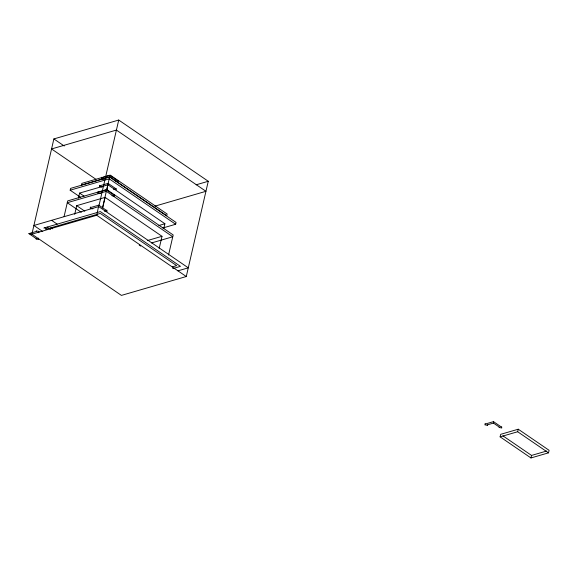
<?xml version="1.0" encoding="UTF-8"?>
<svg xmlns="http://www.w3.org/2000/svg" width="578" height="578" viewBox="0 0 578 578"><rect width="100%" height="100%" fill="white"/><g stroke="black" fill="none" stroke-linecap="round" stroke-linejoin="round"><path stroke-width="0.87" d="M92.415 208.441L92.95 208.803L90.197 208.376L90.421 207.076L90.948 207.437L98.802 205.154L96.743 215.291L31.891 234.169L28.9 233.613L36.754 231.33L36.219 230.962L38.972 231.395L38.748 232.696L38.22 232.327M151.537 242.948L172.764 236.763L106.338 191.332L106.388 189.887L98.542 192.178L98.007 191.817L97.783 193.11L100.536 193.543L100.008 193.182M101.67 186.665L102.198 187.026L99.445 186.6L99.669 185.3L100.204 185.661L108.057 183.378L106.836 189.851M109.849 176.81L81.455 185.076L81.845 183.378L110.239 175.112L167.143 214.026L166.746 215.724L109.849 176.81L109.907 175.365L102.053 177.648L101.526 177.287L101.294 178.58L104.047 179.014L103.52 178.653M493.46 423.089L493.518 421.644L485.665 423.927L485.13 423.566L484.906 424.866L487.659 425.292L487.131 424.931L493.46 423.089L499.558 427.258L499.009 427.424L501.755 428.023L501.632 426.658L501.083 426.817L493.518 421.644M32.086 233.302L53.877 138.93L118.728 120.051L208.261 181.275L186.275 276.522L121.416 295.401L31.891 234.169M64.064 216.634L67.698 200.891L106.757 189.519L173.183 234.95L168.545 255.043M80.494 197.271L70.162 190.205L70.581 188.385L109.639 177.013L176.066 222.443L175.647 224.264L162.909 227.97M74.692 214.359L76.701 205.66L105.095 197.387L161.999 236.301L159.181 248.489M78.442 198.117L79.605 193.088L107.999 184.823L164.896 223.737L163.74 228.765M98.946 205.725L118.728 120.051M102.516 207.87L109.639 177.013M102.689 207.834L105.095 197.387M500.115 436.852L500.7 434.324L518.249 429.216L549.1 450.313L548.515 452.841L530.965 457.949L500.115 436.852L517.664 431.744L548.515 452.841M517.664 431.744L518.249 429.216M530.965 457.949L531.55 455.428L546.593 451.042M70.162 190.205L109.22 178.833L175.647 224.264M115.947 180.979L115.398 181.138L118.143 181.738L118.02 180.379L117.471 180.538L109.907 175.365M106.338 191.332L67.279 202.705L81.296 212.299M114.097 188.992L113.548 189.158L116.294 189.757L116.171 188.392L115.622 188.551L108.057 183.378M112.435 195.509L111.886 195.667L114.632 196.267L114.509 194.902L113.953 195.061L106.388 189.887M43.834 228.043L100.362 211.584L180.444 266.35L172.714 268.604M104.849 210.768L104.293 210.934L107.046 211.534L106.916 210.168L106.366 210.327L98.802 205.154M196.152 184.801L208.261 181.275M45.691 229.314L100.297 213.419L176.666 265.642L172.331 266.906M37.989 238.346L38.538 238.187L38.661 239.545L35.915 238.945L36.465 238.786L28.9 233.613M154.926 206.158L205.949 191.304L116.416 130.072L51.565 148.958L95.955 179.317M158.878 225.492L164.896 223.737M147.368 240.564L161.999 236.301M177.901 270.851L188.276 267.831L98.744 206.599L33.892 225.485L42.772 231.554M502.903 435.834L531.55 455.428M53.877 138.93L64.237 146.01M79.605 193.088L84.034 196.123M96.743 215.291L186.275 276.522M139.226 245.072L140.7 246.076M76.701 205.66L84.829 211.216M51.594 220.326L57.193 224.156M50.915 227.79L52.403 228.809M47.136 227.082L50.481 229.372M44.752 227.775L46.608 229.047"/></g></svg>
